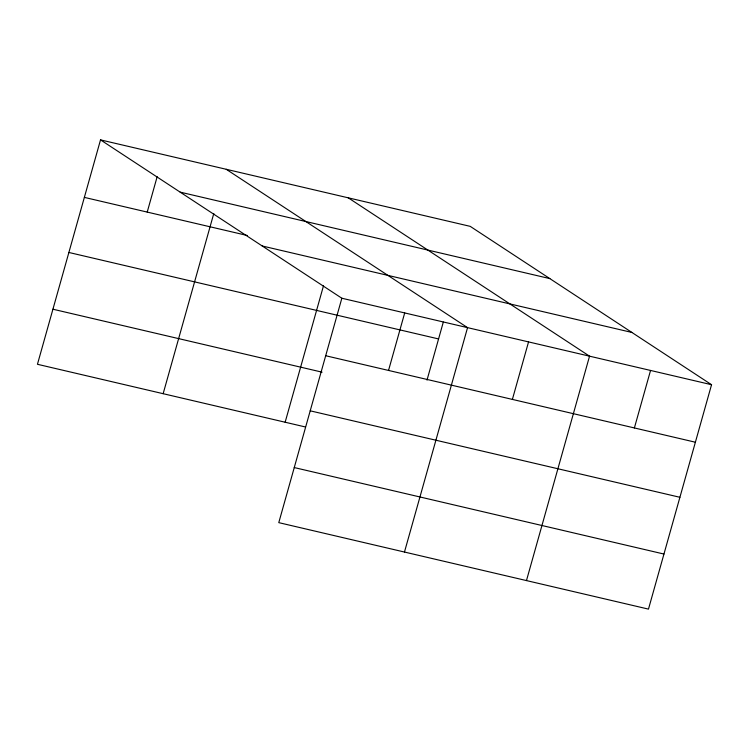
<?xml version="1.0" encoding="UTF-8"?>
<svg xmlns="http://www.w3.org/2000/svg" width="749" height="749" viewBox="0 0 749 749"><rect width="100%" height="100%" fill="white"/><g stroke="black" fill="none" stroke-linecap="round" stroke-linejoin="round"><path stroke-width="1.12" d="M100.525 139.885L341.853 298.233L278.778 522.643L648.475 609.115L711.55 384.714L470.222 226.357L100.525 139.885L37.45 364.286L305.48 426.986M147.216 212.089L157.159 176.698M163.151 393.693L213.793 213.521M285.144 422.23L323.531 285.678M388.534 370.446L404.703 312.932M427.005 380.108L443.314 322.079M404.469 552.041L467.554 327.641L226.226 169.283M512.382 399.414L528.551 341.909M526.472 580.578L589.547 356.178L348.229 197.82M634.384 427.951L650.553 370.446M180.163 192.137L549.86 278.609M84.365 197.39L247.339 235.504M262.216 245.981L631.913 332.453M341.853 298.233L711.55 384.714M68.88 252.469L438.577 338.941M325.693 355.738L695.39 442.219M52.936 309.215L322.089 372.169M310.208 410.817L679.905 497.289M294.254 467.563L663.951 554.045"/></g></svg>
